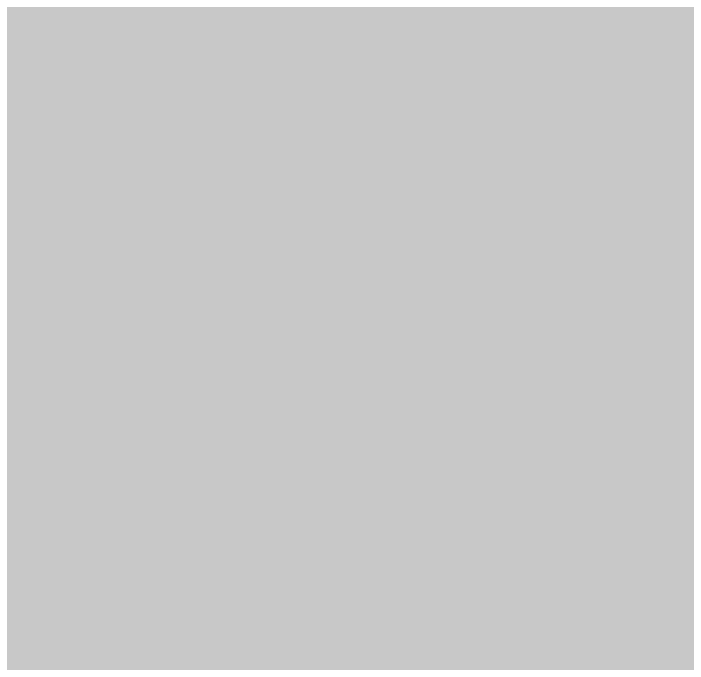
# Model space of a CAD drawing. Header units: millimetres. Extents: x 2258 to 5600, y 711 to 2563.
# Drawn here: x 4480.61 to 4499.1, y 1318.66 to 1336.49 of the extents above; entities that cross this region are included whole.
import ezdxf

# ---------------------------------------------------------------- set-up
doc = ezdxf.new("R2010")
doc.units = ezdxf.units.MM
doc.layers.add('HAT', color=8, linetype='Continuous', lineweight=18)

msp = doc.modelspace()

# ---------------------------------------------------------------- hatches: boundary and pattern name
at = {"layer": 'HAT', "lineweight": 30, "true_color": 0x636466}
h = msp.add_hatch(color=251, dxfattribs=at)
h.dxf.hatch_style = 1
h.paths.add_polyline_path([(4202.997, 1342.212), (4164.363, 1342.212), (4155.043, 1342.212), (4155.043, 1330.212), (4131.043, 1330.212), (4131.043, 1301.412), (4131.043, 1262.292), (4092.643, 1262.292), (4055.083, 1262.292), (4055.083, 1330.212), (4031.083, 1330.212), (4031.083, 1300.806), (4031.08, 1248.127), (4178.995, 1248.127), (4178.995, 1283.972), (4202.997, 1283.972)])
h.paths.add_polyline_path([(4178.995, 1248.127), (4031.08, 1248.127), (4031.08, 1235.153), (4031.085, 1235.153), (4031.085, 1211.974), (4054.264, 1211.974), (4119.937, 1211.972), (4130.296, 1211.972), (4130.296, 1228.414), (4140.634, 1228.414), (4140.634, 1232.936, -0.414214), (4141.045, 1233.347), (4150.499, 1233.347, -0.414214), (4150.91, 1232.936), (4150.91, 1228.414), (4161.125, 1228.414), (4161.125, 1211.972), (4178.995, 1211.972)])
h.paths.add_polyline_path([(4041.578, 1218.601, -0.092507), (4043.052, 1217.398, -0.147434), (4041.305, 1216.746, -0.041558), (4041.613, 1216.245, -0.109204), (4040.202, 1216.201, -0.133264), (4040.742, 1214.084, -0.095733), (4039.413, 1214.685, -0.092507), (4038.724, 1212.911, -0.147434), (4037.564, 1214.371, -0.041558), (4037.182, 1213.924, -0.109204), (4036.704, 1215.252, -0.133264), (4034.858, 1214.084, -0.095733), (4035.019, 1215.534, -0.092507), (4033.119, 1215.641, -0.147434), (4034.149, 1217.196, -0.041558), (4033.606, 1217.42, -0.109204), (4034.721, 1218.285, -0.133264), (4033.04, 1219.68, -0.095733), (4034.469, 1219.975, -0.092507), (4033.983, 1221.815, -0.147434), (4035.78, 1221.316, -0.041558), (4035.826, 1221.902, -0.109204), (4036.993, 1221.109, -0.133264), (4037.8, 1223.139, -0.095733), (4038.522, 1221.871, -0.092507), (4040.122, 1222.901, -0.147434), (4040.203, 1221.038, -0.041558), (4040.775, 1221.176, -0.109204), (4040.381, 1219.821, -0.133264), (4042.561, 1219.68, -0.095733)], flags=16)
h.paths.add_polyline_path([(4478.761, 1276.791), (4478.761, 1314.351), (4546.681, 1314.351), (4546.681, 1338.351), (4517.275, 1338.351), (4451.622, 1338.354), (4451.622, 1338.349), (4428.443, 1338.349), (4428.443, 1315.17), (4428.441, 1249.497), (4428.441, 1239.138), (4444.883, 1239.138), (4444.883, 1228.8), (4449.405, 1228.8, -0.414214), (4449.816, 1228.389), (4449.816, 1218.935, -0.414214), (4449.405, 1218.524), (4444.883, 1218.524), (4444.883, 1208.309), (4428.441, 1208.309), (4428.441, 1195.472), (4558.681, 1195.472), (4558.681, 1205.071), (4558.681, 1214.391), (4546.681, 1214.391), (4546.681, 1238.391), (4517.881, 1238.391), (4478.761, 1238.391)])
h.paths.add_polyline_path([(4435.07, 1327.856, -0.092507), (4433.867, 1326.382, -0.147434), (4433.215, 1328.129, -0.041558), (4432.714, 1327.821, -0.109204), (4432.67, 1329.232, -0.133264), (4430.553, 1328.691, -0.095733), (4431.154, 1330.021, -0.092507), (4429.38, 1330.71, -0.147434), (4430.84, 1331.87, -0.041558), (4430.393, 1332.252, -0.109204), (4431.72, 1332.729, -0.133264), (4430.553, 1334.576, -0.095733), (4432.003, 1334.415, -0.092507), (4432.11, 1336.314, -0.147434), (4433.664, 1335.284, -0.041558), (4433.889, 1335.828, -0.109204), (4434.754, 1334.713, -0.133264), (4436.149, 1336.394, -0.095733), (4436.444, 1334.965, -0.092507), (4438.284, 1335.45, -0.147434), (4437.785, 1333.654, -0.041558), (4438.371, 1333.608, -0.109204), (4437.578, 1332.441, -0.133264), (4439.608, 1331.634, -0.095733), (4438.34, 1330.911, -0.092507), (4439.37, 1329.312, -0.147434), (4437.507, 1329.231, -0.041558), (4437.644, 1328.659, -0.109204), (4436.29, 1329.053, -0.133264), (4436.149, 1326.873, -0.095733)], flags=16)
h.paths.add_polyline_path([(4558.681, 1195.472), (4428.441, 1195.472), (4428.441, 1190.439), (4500.441, 1190.439), (4500.441, 1166.437), (4558.681, 1166.437)])
at = {"layer": 'HAT', "lineweight": 30, "true_color": 0xadddf7}
h = msp.add_hatch(color=141, dxfattribs=at)
h.dxf.hatch_style = 1
edge = h.paths.add_edge_path()
edge.add_line((4130.043, 1336.212), (4056.083, 1336.212))
edge.add_line((4056.083, 1336.212), (4056.083, 1316.134))
edge.add_line((4056.083, 1316.134), (4090.716, 1316.134))
edge.add_ellipse((4087.56, 1251.094), major_axis=(0, -65.149), ratio=0.84, start_angle=163.05711, end_angle=176.69354, ccw=False)
edge.add_ellipse((4131.299, 1408.137), major_axis=(0, -100.333), ratio=0.84, start_angle=-19.2534, end_angle=-0.85392)
edge.add_line((4130.043, 1307.814), (4130.043, 1336.212))
h.paths.add_polyline_path([(4087.046, 1332.226), (4087.204, 1321.828), (4065.514, 1321.828), (4065.356, 1332.226)], flags=16)
h.paths.add_polyline_path([(4098.106, 1332.226), (4119.797, 1332.226), (4119.955, 1321.828), (4098.264, 1321.828)], flags=16)
edge = h.paths.add_edge_path()
edge.add_line((4552.681, 1313.351), (4532.603, 1313.351))
edge.add_line((4532.603, 1313.351), (4532.603, 1278.717))
edge.add_ellipse((4467.563, 1281.874), major_axis=(-65.149, 0), ratio=0.84, start_angle=163.05711, end_angle=176.69354, ccw=False)
edge.add_ellipse((4624.605, 1238.135), major_axis=(-100.333, 0), ratio=0.84, start_angle=-19.2534, end_angle=-0.85392)
edge.add_line((4524.283, 1239.391), (4552.681, 1239.391))
edge.add_line((4552.681, 1239.391), (4552.681, 1313.351))
h.paths.add_polyline_path([(4548.695, 1271.328), (4548.695, 1249.637), (4538.297, 1249.479), (4538.297, 1271.17)], flags=16)
h.paths.add_polyline_path([(4538.297, 1282.229), (4538.297, 1303.92), (4548.695, 1304.078), (4548.695, 1282.388)], flags=16)
at = {"layer": 'HAT', "lineweight": 30, "true_color": 0x7aafdf}
h = msp.add_hatch(color=143, dxfattribs=at)
h.dxf.hatch_style = 1
edge = h.paths.add_edge_path(flags=0)
edge.add_line((4532.603, 1313.351), (4523.901, 1313.351))
edge.add_line((4523.901, 1313.351), (4523.901, 1263.76))
edge.add_ellipse((4554.629, 1244.454), major_axis=(-37.671, -12.298), ratio=0.868451, start_angle=-56.6299, end_angle=-54.1302, ccw=False)
edge.add_ellipse((4492.656, 1284.774), major_axis=(-39.986, 0), ratio=0.84, start_angle=143.9597, end_angle=177.4602, ccw=False)
edge.add_line((4532.603, 1283.286), (4532.603, 1313.351))
edge = h.paths.add_edge_path()
edge.add_line((4523.901, 1313.351), (4479.761, 1313.351))
edge.add_line((4479.761, 1313.351), (4479.761, 1239.391))
edge.add_line((4479.761, 1239.391), (4524.283, 1239.391))
edge.add_ellipse((4624.605, 1238.135), major_axis=(-100.333, 0), ratio=0.84, start_angle=-19.2534, end_angle=-0.85392, ccw=False)
edge.add_ellipse((4467.563, 1281.874), major_axis=(-65.149, 0), ratio=0.84, start_angle=163.05711, end_angle=176.69354)
edge.add_line((4532.603, 1278.717), (4532.603, 1313.351))
edge.add_line((4532.603, 1313.351), (4523.901, 1313.351))
h.paths.add_polyline_path([(4548.695, 1271.328, -0.27732), (4538.297, 1271.17), (4538.297, 1249.479, -0.27732), (4548.695, 1249.637)])
h.paths.add_polyline_path([(4548.695, 1304.078, -0.27732), (4538.297, 1303.92), (4538.297, 1282.229, -0.27732), (4548.695, 1282.388)])
h.paths.add_polyline_path([(4087.046, 1332.226), (4065.356, 1332.226, -0.27732), (4065.514, 1321.828), (4087.204, 1321.828, -0.27732)])
h.paths.add_polyline_path([(4119.797, 1332.226), (4098.106, 1332.226, -0.27732), (4098.264, 1321.828), (4119.955, 1321.828, -0.27732)])

doc.saveas('drawing.dxf')
